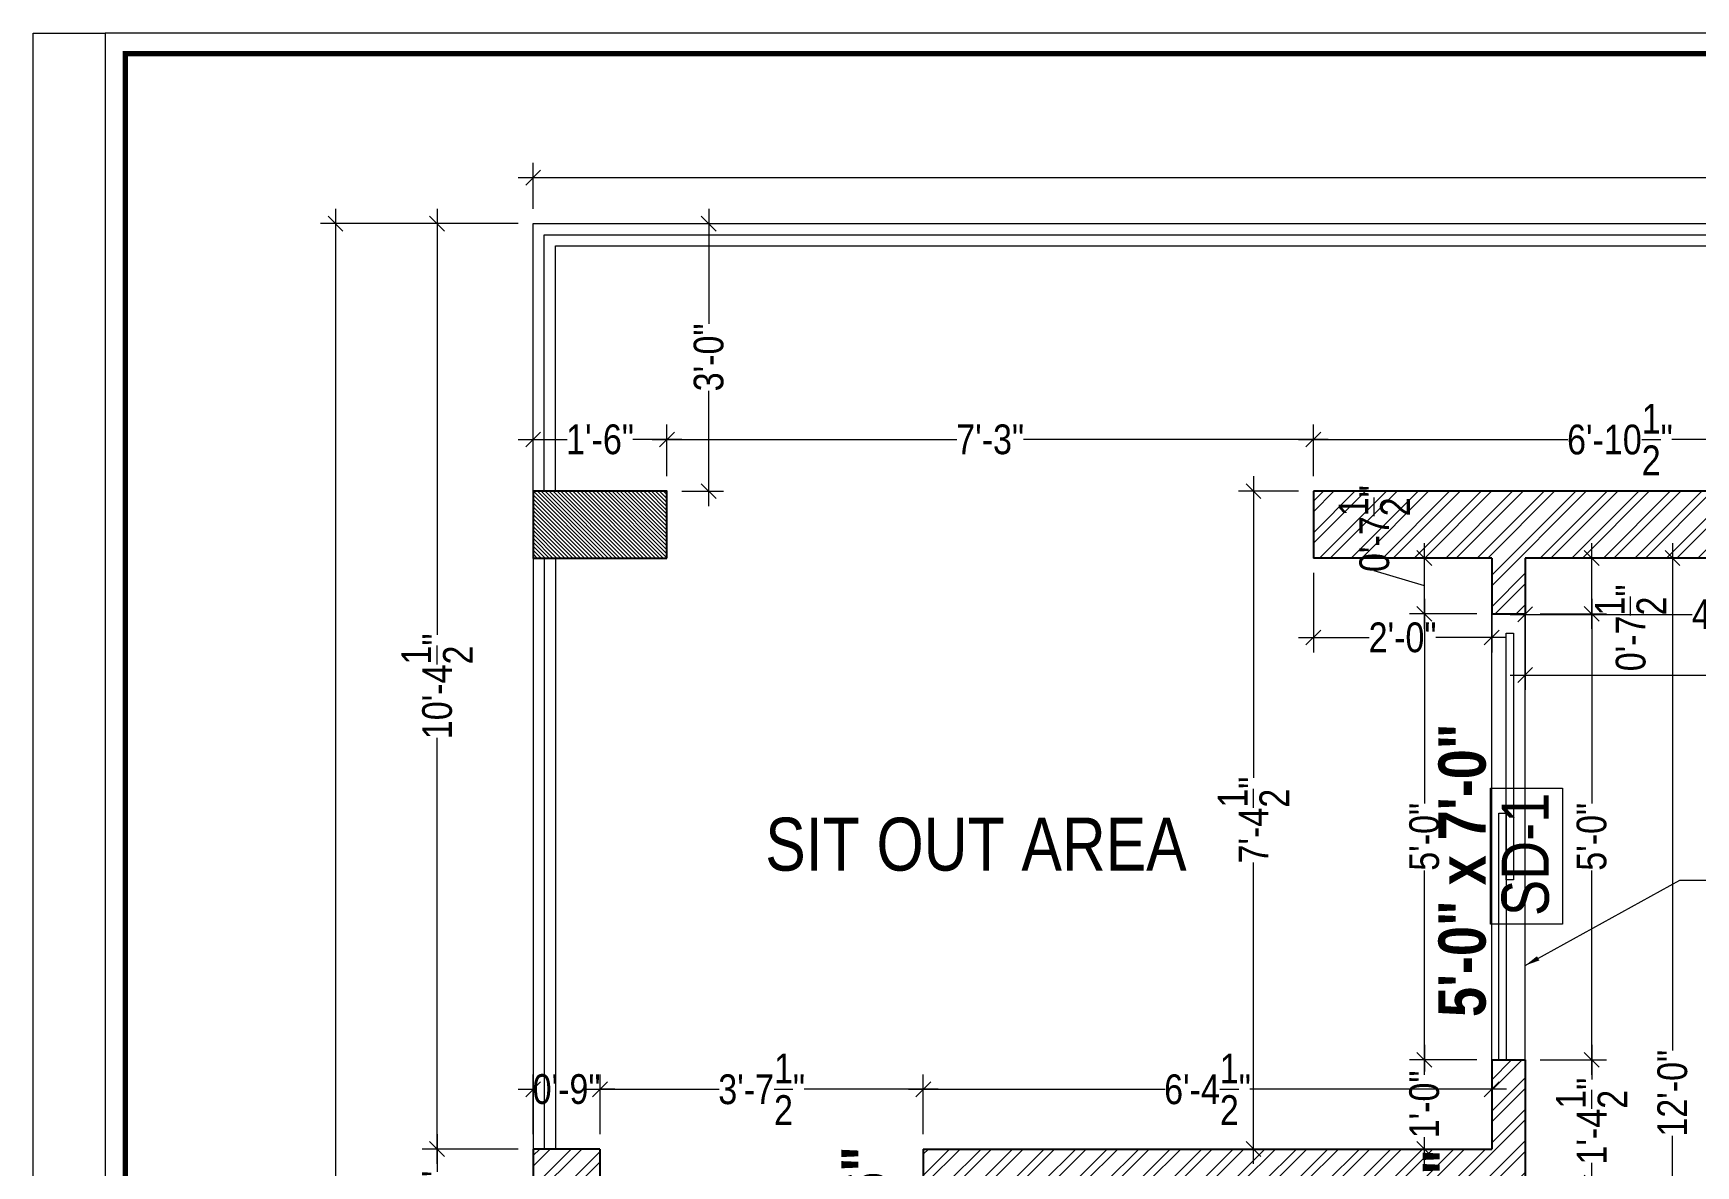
# Model space of a CAD drawing. Header units: millimetres. Extents: x 3019 to 3700, y 1451 to 1930.
# Drawn here: x 3018.6 to 3242.3, y 1777.5 to 1929.8 of the extents above; entities that cross this region are included whole.
import ezdxf

# ---------------------------------------------------------------- set-up
doc = ezdxf.new("R2010")
doc.units = ezdxf.units.MM
for name, color, linetype, lineweight in [('COLUMNS', 3, 'Continuous', 25), ('dimensions', 251, 'Continuous', 13), ('HATCH', 8, 'Continuous', 5), ('TEXT', 38, 'Continuous', 15), ('Title Sheet', 7, 'Continuous', 9), ('WALLS', 7, 'Continuous', 25), ('WIN', 124, 'Continuous', 9)]:
    doc.layers.add(name, color=color, linetype=linetype, lineweight=lineweight)
doc.styles.add('Swiss-LT', font='swissc.ttf')
doc.dimstyles.new('INNER', dxfattribs={"dimtxt": 4, "dimasz": 2, "dimexe": 2, "dimexo": 2, "dimgap": 0, "dimtad": 0, "dimzin": 1, "dimdsep": 46, "dimlunit": 4, "dimtxsty": 'Swiss-LT', "dimblk": 'OBLIQUE', "dimcen": 0.125, "dimdle": 2, "dimclrd": 256, "dimclre": 256, "dimclrt": 7, "dimadec": 0, "dimazin": 0, "dimtfac": 1, "dimtofl": 0, "dimtmove": 0, "dimatfit": 3, "dimfxl": 12, "dimfxlon": 1, "dimtolj": 1, "dimtzin": 0, "dimlwd": -1, "dimlwe": -1, "dimarcsym": 0})

# ---------------------------------------------------------------- blocks, each defined once
blk = doc.blocks.new('_Oblique')
at = {"color": 0, "linetype": 'ByBlock', "lineweight": -2}
blk.add_line((-0.5, -0.5), (0.5, 0.5), dxfattribs=at)
blk = doc.blocks.new('*D173')
at = {"layer": 'Defpoints', "color": 0, "ltscale": 20, "transparency": 16777216}
for p in [(3072.91, 1779.74), (3085.84, 1779.74), (3085.84, 1764.74)]:
    blk.add_point(p, dxfattribs=at)
at = {"layer": 'dimensions', "ltscale": 20, "transparency": 16777216}
for p, q in [((3072.91, 1781.74), (3072.91, 1776.66)), ((3083.84, 1779.74), (3070.91, 1779.74)), ((3072.91, 1762.74), (3072.91, 1767.82)), ((3083.84, 1764.74), (3070.91, 1764.74))]:
    blk.add_line(p, q, dxfattribs=at)
at = {"layer": 'dimensions', "ltscale": 20, "transparency": 16777216, "xscale": 2, "yscale": 2, "zscale": 2}
for p, rotation in [((3072.91, 1779.74), 90), ((3072.91, 1764.74), 270)]:
    blk.add_blockref('_Oblique', p, dxfattribs=dict(at, rotation=rotation))
at = {"layer": 'dimensions', "color": 7, "ltscale": 20, "transparency": 16777216, "insert": (3072.91, 1772.24), "char_height": 4, "attachment_point": 5, "rotation": 90, "style": 'Swiss-LT'}
blk.add_mtext('\\A1;1\'-3"', dxfattribs=at)
blk = doc.blocks.new('*D174')
at = {"layer": 'Defpoints', "color": 0, "ltscale": 20, "transparency": 16777216}
for p in [(3072.91, 1904.24), (3085.84, 1904.24), (3085.84, 1779.74)]:
    blk.add_point(p, dxfattribs=at)
at = {"layer": 'dimensions', "ltscale": 20, "transparency": 16777216}
for p, q in [((3072.91, 1906.24), (3072.91, 1848.92)), ((3083.84, 1904.24), (3070.91, 1904.24)), ((3072.91, 1777.74), (3072.91, 1835.06)), ((3083.84, 1779.74), (3070.91, 1779.74))]:
    blk.add_line(p, q, dxfattribs=at)
at = {"layer": 'dimensions', "ltscale": 20, "transparency": 16777216, "xscale": 2, "yscale": 2, "zscale": 2}
for p, rotation in [((3072.91, 1904.24), 90), ((3072.91, 1779.74), 270)]:
    blk.add_blockref('_Oblique', p, dxfattribs=dict(at, rotation=rotation))
at = {"layer": 'dimensions', "color": 7, "ltscale": 20, "transparency": 16777216, "insert": (3072.91, 1841.99), "char_height": 4, "attachment_point": 5, "rotation": 90, "style": 'Swiss-LT'}
blk.add_mtext('\\A1;10\'-4{\\H1x;\\S1/2;}"', dxfattribs=at)
blk = doc.blocks.new('*D175')
at = {"layer": 'Defpoints', "color": 0, "ltscale": 20, "transparency": 16777216}
for p in [(3103.84, 1875.19), (3085.84, 1868.24), (3103.84, 1868.24)]:
    blk.add_point(p, dxfattribs=at)
at = {"layer": 'dimensions', "ltscale": 20, "transparency": 16777216}
for p, q in [((3085.84, 1870.24), (3085.84, 1877.19)), ((3103.84, 1870.24), (3103.84, 1877.19)), ((3083.84, 1875.19), (3090.42, 1875.19)), ((3105.84, 1875.19), (3099.26, 1875.19))]:
    blk.add_line(p, q, dxfattribs=at)
at = {"layer": 'dimensions', "ltscale": 20, "transparency": 16777216, "xscale": 2, "yscale": 2, "zscale": 2, "rotation": 180}
blk.add_blockref('_Oblique', (3085.84, 1875.19), dxfattribs=at)
at = {"layer": 'dimensions', "ltscale": 20, "transparency": 16777216, "xscale": 2, "yscale": 2, "zscale": 2}
blk.add_blockref('_Oblique', (3103.84, 1875.19), dxfattribs=at)
at = {"layer": 'dimensions', "color": 7, "ltscale": 20, "transparency": 16777216, "insert": (3094.84, 1875.19), "char_height": 4, "attachment_point": 5, "style": 'Swiss-LT'}
blk.add_mtext('\\A1;1\'-6"', dxfattribs=at)
blk = doc.blocks.new('*D176')
at = {"layer": 'Defpoints', "color": 0, "ltscale": 20, "transparency": 16777216}
for p in [(3190.84, 1875.19), (3103.84, 1868.24), (3190.84, 1868.24)]:
    blk.add_point(p, dxfattribs=at)
at = {"layer": 'dimensions', "ltscale": 20, "transparency": 16777216}
for p, q in [((3103.84, 1870.24), (3103.84, 1877.19)), ((3190.84, 1870.24), (3190.84, 1877.19)), ((3101.84, 1875.19), (3142.84, 1875.19)), ((3192.84, 1875.19), (3151.84, 1875.19))]:
    blk.add_line(p, q, dxfattribs=at)
at = {"layer": 'dimensions', "ltscale": 20, "transparency": 16777216, "xscale": 2, "yscale": 2, "zscale": 2, "rotation": 180}
blk.add_blockref('_Oblique', (3103.84, 1875.19), dxfattribs=at)
at = {"layer": 'dimensions', "ltscale": 20, "transparency": 16777216, "xscale": 2, "yscale": 2, "zscale": 2}
blk.add_blockref('_Oblique', (3190.84, 1875.19), dxfattribs=at)
at = {"layer": 'dimensions', "color": 7, "ltscale": 20, "transparency": 16777216, "insert": (3147.34, 1875.19), "char_height": 4, "attachment_point": 5, "style": 'Swiss-LT'}
blk.add_mtext('\\A1;7\'-3"', dxfattribs=at)
blk = doc.blocks.new('*D177')
at = {"layer": 'Defpoints', "color": 0, "ltscale": 20, "transparency": 16777216}
for p in [(3273.34, 1875.19), (3190.84, 1868.24), (3273.34, 1868.24)]:
    blk.add_point(p, dxfattribs=at)
at = {"layer": 'dimensions', "ltscale": 20, "transparency": 16777216}
for p, q in [((3190.84, 1870.24), (3190.84, 1877.19)), ((3273.34, 1870.24), (3273.34, 1877.19)), ((3188.84, 1875.19), (3225.08, 1875.19)), ((3275.34, 1875.19), (3239.09, 1875.19))]:
    blk.add_line(p, q, dxfattribs=at)
at = {"layer": 'dimensions', "ltscale": 20, "transparency": 16777216, "xscale": 2, "yscale": 2, "zscale": 2, "rotation": 180}
blk.add_blockref('_Oblique', (3190.84, 1875.19), dxfattribs=at)
at = {"layer": 'dimensions', "ltscale": 20, "transparency": 16777216, "xscale": 2, "yscale": 2, "zscale": 2}
blk.add_blockref('_Oblique', (3273.34, 1875.19), dxfattribs=at)
at = {"layer": 'dimensions', "color": 7, "ltscale": 20, "transparency": 16777216, "insert": (3232.09, 1875.19), "char_height": 4, "attachment_point": 5, "style": 'Swiss-LT'}
blk.add_mtext('\\A1;6\'-10{\\H1x;\\S1/2;}"', dxfattribs=at)
blk = doc.blocks.new('*D182')
at = {"layer": 'Defpoints', "color": 0, "ltscale": 20, "transparency": 16777216}
for p in [(3214.84, 1787.78), (3138.34, 1779.74), (3214.84, 1779.74)]:
    blk.add_point(p, dxfattribs=at)
at = {"layer": 'dimensions', "ltscale": 20, "transparency": 16777216}
for p, q in [((3136.34, 1787.78), (3170.9, 1787.78)), ((3138.34, 1781.74), (3138.34, 1789.78)), ((3216.84, 1787.78), (3182.27, 1787.78)), ((3214.84, 1781.74), (3214.84, 1789.78))]:
    blk.add_line(p, q, dxfattribs=at)
at = {"layer": 'dimensions', "ltscale": 20, "transparency": 16777216, "xscale": 2, "yscale": 2, "zscale": 2, "rotation": 180}
blk.add_blockref('_Oblique', (3138.34, 1787.78), dxfattribs=at)
at = {"layer": 'dimensions', "ltscale": 20, "transparency": 16777216, "xscale": 2, "yscale": 2, "zscale": 2}
blk.add_blockref('_Oblique', (3214.84, 1787.78), dxfattribs=at)
at = {"layer": 'dimensions', "color": 7, "ltscale": 20, "transparency": 16777216, "insert": (3176.59, 1787.78), "char_height": 4, "attachment_point": 5, "style": 'Swiss-LT'}
blk.add_mtext('\\A1;6\'-4{\\H1x;\\S1/2;}"', dxfattribs=at)
blk = doc.blocks.new('*D183')
at = {"layer": 'Defpoints', "color": 0, "ltscale": 20, "transparency": 16777216}
for p in [(3094.84, 1787.78), (3094.84, 1779.74), (3138.34, 1779.74)]:
    blk.add_point(p, dxfattribs=at)
at = {"layer": 'dimensions', "ltscale": 20, "transparency": 16777216}
for p, q in [((3092.84, 1787.78), (3110.88, 1787.78)), ((3094.84, 1781.74), (3094.84, 1789.78)), ((3140.34, 1787.78), (3122.29, 1787.78)), ((3138.34, 1781.74), (3138.34, 1789.78))]:
    blk.add_line(p, q, dxfattribs=at)
at = {"layer": 'dimensions', "ltscale": 20, "transparency": 16777216, "xscale": 2, "yscale": 2, "zscale": 2, "rotation": 180}
blk.add_blockref('_Oblique', (3094.84, 1787.78), dxfattribs=at)
at = {"layer": 'dimensions', "ltscale": 20, "transparency": 16777216, "xscale": 2, "yscale": 2, "zscale": 2}
blk.add_blockref('_Oblique', (3138.34, 1787.78), dxfattribs=at)
at = {"layer": 'dimensions', "color": 7, "ltscale": 20, "transparency": 16777216, "insert": (3116.59, 1787.78), "char_height": 4, "attachment_point": 5, "style": 'Swiss-LT'}
blk.add_mtext('\\A1;3\'-7{\\H1x;\\S1/2;}"', dxfattribs=at)
blk = doc.blocks.new('*D184')
at = {"layer": 'Defpoints', "color": 0, "ltscale": 20, "transparency": 16777216}
for p in [(3085.84, 1787.78), (3085.84, 1779.74), (3094.84, 1779.74)]:
    blk.add_point(p, dxfattribs=at)
at = {"layer": 'dimensions', "ltscale": 20, "transparency": 16777216}
for p, q in [((3083.84, 1787.78), (3085.84, 1787.78)), ((3085.84, 1781.74), (3085.84, 1789.78)), ((3096.84, 1787.78), (3094.83, 1787.78)), ((3094.84, 1781.74), (3094.84, 1789.78))]:
    blk.add_line(p, q, dxfattribs=at)
at = {"layer": 'dimensions', "ltscale": 20, "transparency": 16777216, "xscale": 2, "yscale": 2, "zscale": 2, "rotation": 180}
blk.add_blockref('_Oblique', (3085.84, 1787.78), dxfattribs=at)
at = {"layer": 'dimensions', "ltscale": 20, "transparency": 16777216, "xscale": 2, "yscale": 2, "zscale": 2}
blk.add_blockref('_Oblique', (3094.84, 1787.78), dxfattribs=at)
at = {"layer": 'dimensions', "color": 7, "ltscale": 20, "transparency": 16777216, "insert": (3090.34, 1787.78), "char_height": 4, "attachment_point": 5, "style": 'Swiss-LT'}
blk.add_mtext('\\A1;0\'-9"', dxfattribs=at)
blk = doc.blocks.new('*D189')
at = {"layer": 'Defpoints', "color": 0, "ltscale": 20, "transparency": 16777216}
for p in [(3219.34, 1791.74), (3228.29, 1791.74), (3219.34, 1775.24)]:
    blk.add_point(p, dxfattribs=at)
at = {"layer": 'dimensions', "ltscale": 20, "transparency": 16777216}
for p, q in [((3228.29, 1793.74), (3228.29, 1789.1)), ((3221.34, 1791.74), (3230.29, 1791.74)), ((3228.29, 1773.24), (3228.29, 1777.88)), ((3221.34, 1775.24), (3230.29, 1775.24))]:
    blk.add_line(p, q, dxfattribs=at)
at = {"layer": 'dimensions', "ltscale": 20, "transparency": 16777216, "xscale": 2, "yscale": 2, "zscale": 2}
for p, rotation in [((3228.29, 1791.74), 90), ((3228.29, 1775.24), 270)]:
    blk.add_blockref('_Oblique', p, dxfattribs=dict(at, rotation=rotation))
at = {"layer": 'dimensions', "color": 7, "ltscale": 20, "transparency": 16777216, "insert": (3228.29, 1783.49), "char_height": 4, "attachment_point": 5, "rotation": 90, "style": 'Swiss-LT'}
blk.add_mtext('\\A1;1\'-4{\\H1x;\\S1/2;}"', dxfattribs=at)
blk = doc.blocks.new('*D190')
at = {"layer": 'Defpoints', "color": 0, "ltscale": 20, "transparency": 16777216}
for p in [(3219.34, 1851.74), (3228.29, 1851.74), (3219.34, 1791.74)]:
    blk.add_point(p, dxfattribs=at)
at = {"layer": 'dimensions', "ltscale": 20, "transparency": 16777216}
for p, q in [((3228.29, 1853.74), (3228.29, 1826.24)), ((3221.34, 1851.74), (3230.29, 1851.74)), ((3228.29, 1789.74), (3228.29, 1817.23)), ((3221.34, 1791.74), (3230.29, 1791.74))]:
    blk.add_line(p, q, dxfattribs=at)
at = {"layer": 'dimensions', "ltscale": 20, "transparency": 16777216, "xscale": 2, "yscale": 2, "zscale": 2}
for p, rotation in [((3228.29, 1851.74), 90), ((3228.29, 1791.74), 270)]:
    blk.add_blockref('_Oblique', p, dxfattribs=dict(at, rotation=rotation))
at = {"layer": 'dimensions', "color": 7, "ltscale": 20, "transparency": 16777216, "insert": (3228.29, 1821.74), "char_height": 4, "attachment_point": 5, "rotation": 90, "style": 'Swiss-LT'}
blk.add_mtext('\\A1;5\'-0"', dxfattribs=at)
blk = doc.blocks.new('*D191')
at = {"layer": 'Defpoints', "color": 0, "ltscale": 20, "transparency": 16777216}
for p in [(3219.34, 1859.24), (3228.29, 1859.24), (3219.34, 1851.74)]:
    blk.add_point(p, dxfattribs=at)
at = {"layer": 'dimensions', "ltscale": 20, "transparency": 16777216}
for p, q in [((3221.34, 1859.24), (3230.29, 1859.24)), ((3228.29, 1849.74), (3228.29, 1861.24)), ((3221.34, 1851.74), (3230.29, 1851.74))]:
    blk.add_line(p, q, dxfattribs=at)
at = {"layer": 'dimensions', "ltscale": 20, "transparency": 16777216, "xscale": 2, "yscale": 2, "zscale": 2}
for p, rotation in [((3228.29, 1859.24), 90), ((3228.29, 1851.74), 270)]:
    blk.add_blockref('_Oblique', p, dxfattribs=dict(at, rotation=rotation))
at = {"layer": 'dimensions', "color": 7, "ltscale": 20, "transparency": 16777216, "insert": (3233.53, 1849.85), "char_height": 4, "attachment_point": 5, "rotation": 90, "style": 'Swiss-LT'}
blk.add_mtext('\\A1;0\'-7{\\H1x;\\S1/2;}"', dxfattribs=at)
blk = doc.blocks.new('*D192')
at = {"layer": 'Defpoints', "color": 0, "ltscale": 20, "transparency": 16777216}
for p in [(3233.53, 1859.24), (3239.16, 1859.24), (3233.53, 1715.24)]:
    blk.add_point(p, dxfattribs=at)
at = {"layer": 'dimensions', "ltscale": 20, "transparency": 16777216}
for p, q in [((3235.53, 1859.24), (3241.16, 1859.24)), ((3239.16, 1861.24), (3239.16, 1792.98)), ((3239.16, 1713.24), (3239.16, 1781.5)), ((3235.53, 1715.24), (3241.16, 1715.24))]:
    blk.add_line(p, q, dxfattribs=at)
at = {"layer": 'dimensions', "ltscale": 20, "transparency": 16777216, "xscale": 2, "yscale": 2, "zscale": 2}
for p, rotation in [((3239.16, 1859.24), 90), ((3239.16, 1715.24), 270)]:
    blk.add_blockref('_Oblique', p, dxfattribs=dict(at, rotation=rotation))
at = {"layer": 'dimensions', "color": 7, "ltscale": 20, "transparency": 16777216, "insert": (3239.16, 1787.24), "char_height": 4, "attachment_point": 5, "rotation": 90, "style": 'Swiss-LT'}
blk.add_mtext('\\A1;12\'-0"', dxfattribs=at)
blk = doc.blocks.new('*D199')
at = {"layer": 'Defpoints', "color": 0, "ltscale": 20, "transparency": 16777216}
for p in [(3219.34, 1859.24), (3273.34, 1859.24), (3219.34, 1851.67)]:
    blk.add_point(p, dxfattribs=at)
at = {"layer": 'dimensions', "ltscale": 20, "transparency": 16777216}
for p, q in [((3219.34, 1857.24), (3219.34, 1849.67)), ((3273.34, 1857.24), (3273.34, 1849.67)), ((3217.34, 1851.67), (3241.8, 1851.67)), ((3275.34, 1851.67), (3250.87, 1851.67))]:
    blk.add_line(p, q, dxfattribs=at)
at = {"layer": 'dimensions', "ltscale": 20, "transparency": 16777216, "xscale": 2, "yscale": 2, "zscale": 2, "rotation": 180}
blk.add_blockref('_Oblique', (3219.34, 1851.67), dxfattribs=at)
at = {"layer": 'dimensions', "ltscale": 20, "transparency": 16777216, "xscale": 2, "yscale": 2, "zscale": 2}
blk.add_blockref('_Oblique', (3273.34, 1851.67), dxfattribs=at)
at = {"layer": 'dimensions', "color": 7, "ltscale": 20, "transparency": 16777216, "insert": (3246.34, 1851.67), "char_height": 4, "attachment_point": 5, "style": 'Swiss-LT'}
blk.add_mtext('\\A1;4\'-6"', dxfattribs=at)
blk = doc.blocks.new('*D200')
at = {"layer": 'Defpoints', "color": 0, "ltscale": 20, "transparency": 16777216}
for p in [(3219.34, 1859.24), (3351.34, 1859.24), (3219.34, 1843.51)]:
    blk.add_point(p, dxfattribs=at)
at = {"layer": 'dimensions', "ltscale": 20, "transparency": 16777216}
for p, q in [((3219.34, 1855.51), (3219.34, 1841.51)), ((3351.34, 1855.51), (3351.34, 1841.51)), ((3217.34, 1843.51), (3279.59, 1843.51)), ((3353.34, 1843.51), (3291.08, 1843.51))]:
    blk.add_line(p, q, dxfattribs=at)
at = {"layer": 'dimensions', "ltscale": 20, "transparency": 16777216, "xscale": 2, "yscale": 2, "zscale": 2, "rotation": 180}
blk.add_blockref('_Oblique', (3219.34, 1843.51), dxfattribs=at)
at = {"layer": 'dimensions', "ltscale": 20, "transparency": 16777216, "xscale": 2, "yscale": 2, "zscale": 2}
blk.add_blockref('_Oblique', (3351.34, 1843.51), dxfattribs=at)
at = {"layer": 'dimensions', "color": 7, "ltscale": 20, "transparency": 16777216, "insert": (3285.34, 1843.51), "char_height": 4, "attachment_point": 5, "style": 'Swiss-LT'}
blk.add_mtext('\\A1;11\'-0"', dxfattribs=at)
blk = doc.blocks.new('*D139')
at = {"layer": 'Defpoints', "color": 0, "ltscale": 20, "transparency": 16777216}
for p in [(3214.84, 1791.74), (3205.77, 1779.74), (3214.84, 1779.74)]:
    blk.add_point(p, dxfattribs=at)
at = {"layer": 'dimensions', "ltscale": 20, "transparency": 16777216}
for p, q in [((3205.77, 1793.74), (3205.77, 1790.16)), ((3212.84, 1791.74), (3203.77, 1791.74)), ((3205.77, 1777.74), (3205.77, 1781.32)), ((3212.84, 1779.74), (3203.77, 1779.74))]:
    blk.add_line(p, q, dxfattribs=at)
at = {"layer": 'dimensions', "ltscale": 20, "transparency": 16777216, "xscale": 2, "yscale": 2, "zscale": 2}
for p, rotation in [((3205.77, 1791.74), 90), ((3205.77, 1779.74), 270)]:
    blk.add_blockref('_Oblique', p, dxfattribs=dict(at, rotation=rotation))
at = {"layer": 'dimensions', "color": 7, "ltscale": 20, "transparency": 16777216, "insert": (3205.77, 1785.74), "char_height": 4, "attachment_point": 5, "rotation": 90, "style": 'Swiss-LT'}
blk.add_mtext('\\A1;1\'-0"', dxfattribs=at)
blk = doc.blocks.new('*D140')
at = {"layer": 'Defpoints', "color": 0, "ltscale": 20, "transparency": 16777216}
for p in [(3205.77, 1851.74), (3214.84, 1851.74), (3214.84, 1791.74)]:
    blk.add_point(p, dxfattribs=at)
at = {"layer": 'dimensions', "ltscale": 20, "transparency": 16777216}
for p, q in [((3205.77, 1853.74), (3205.77, 1826.24)), ((3212.84, 1851.74), (3203.77, 1851.74)), ((3205.77, 1789.74), (3205.77, 1817.23)), ((3212.84, 1791.74), (3203.77, 1791.74))]:
    blk.add_line(p, q, dxfattribs=at)
at = {"layer": 'dimensions', "ltscale": 20, "transparency": 16777216, "xscale": 2, "yscale": 2, "zscale": 2}
for p, rotation in [((3205.77, 1851.74), 90), ((3205.77, 1791.74), 270)]:
    blk.add_blockref('_Oblique', p, dxfattribs=dict(at, rotation=rotation))
at = {"layer": 'dimensions', "color": 7, "ltscale": 20, "transparency": 16777216, "insert": (3205.77, 1821.74), "char_height": 4, "attachment_point": 5, "rotation": 90, "style": 'Swiss-LT'}
blk.add_mtext('\\A1;5\'-0"', dxfattribs=at)
blk = doc.blocks.new('*D141')
at = {"layer": 'Defpoints', "color": 0, "ltscale": 20, "transparency": 16777216}
for p in [(3205.77, 1859.24), (3214.84, 1859.24), (3214.84, 1851.74)]:
    blk.add_point(p, dxfattribs=at)
at = {"layer": 'dimensions', "ltscale": 20, "transparency": 16777216}
for p, q in [((3212.84, 1859.24), (3203.77, 1859.24)), ((3205.77, 1849.74), (3205.77, 1861.24)), ((3205.77, 1855.49), (3199.03, 1857.51)), ((3212.84, 1851.74), (3203.77, 1851.74))]:
    blk.add_line(p, q, dxfattribs=at)
at = {"layer": 'dimensions', "ltscale": 20, "transparency": 16777216, "xscale": 2, "yscale": 2, "zscale": 2}
for p, rotation in [((3205.77, 1859.24), 90), ((3205.77, 1851.74), 270)]:
    blk.add_blockref('_Oblique', p, dxfattribs=dict(at, rotation=rotation))
at = {"layer": 'dimensions', "color": 7, "ltscale": 20, "transparency": 16777216, "insert": (3199.03, 1863.2), "char_height": 4, "attachment_point": 5, "rotation": 90, "style": 'Swiss-LT'}
blk.add_mtext('\\A1;0\'-7{\\H1x;\\S1/2;}"', dxfattribs=at)
blk = doc.blocks.new('*D142')
at = {"layer": 'Defpoints', "color": 0, "ltscale": 20, "transparency": 16777216}
for p in [(3190.84, 1859.24), (3214.84, 1859.24), (3214.84, 1848.55)]:
    blk.add_point(p, dxfattribs=at)
at = {"layer": 'dimensions', "ltscale": 20, "transparency": 16777216}
for p, q in [((3190.84, 1857.24), (3190.84, 1846.55)), ((3214.84, 1857.24), (3214.84, 1846.55)), ((3188.84, 1848.55), (3198.34, 1848.55)), ((3216.84, 1848.55), (3207.33, 1848.55))]:
    blk.add_line(p, q, dxfattribs=at)
at = {"layer": 'dimensions', "ltscale": 20, "transparency": 16777216, "xscale": 2, "yscale": 2, "zscale": 2, "rotation": 180}
blk.add_blockref('_Oblique', (3190.84, 1848.55), dxfattribs=at)
at = {"layer": 'dimensions', "ltscale": 20, "transparency": 16777216, "xscale": 2, "yscale": 2, "zscale": 2}
blk.add_blockref('_Oblique', (3214.84, 1848.55), dxfattribs=at)
at = {"layer": 'dimensions', "color": 7, "ltscale": 20, "transparency": 16777216, "insert": (3202.84, 1848.55), "char_height": 4, "attachment_point": 5, "style": 'Swiss-LT'}
blk.add_mtext('\\A1;2\'-0"', dxfattribs=at)
blk = doc.blocks.new('*D150')
at = {"layer": 'Defpoints', "color": 0, "ltscale": 20, "transparency": 16777216}
for p in [(3085.84, 1910.42), (3085.84, 1904.24), (3660.59, 1904.24)]:
    blk.add_point(p, dxfattribs=at)
at = {"layer": 'dimensions', "ltscale": 20, "transparency": 16777216}
for p, q in [((3085.84, 1906.24), (3085.84, 1912.42)), ((3660.59, 1906.24), (3660.59, 1912.42)), ((3083.84, 1910.42), (3364.78, 1910.42)), ((3662.59, 1910.42), (3381.64, 1910.42))]:
    blk.add_line(p, q, dxfattribs=at)
at = {"layer": 'dimensions', "ltscale": 20, "transparency": 16777216, "xscale": 2, "yscale": 2, "zscale": 2, "rotation": 180}
blk.add_blockref('_Oblique', (3085.84, 1910.42), dxfattribs=at)
at = {"layer": 'dimensions', "ltscale": 20, "transparency": 16777216, "xscale": 2, "yscale": 2, "zscale": 2}
blk.add_blockref('_Oblique', (3660.59, 1910.42), dxfattribs=at)
at = {"layer": 'dimensions', "color": 7, "ltscale": 20, "transparency": 16777216, "insert": (3373.21, 1910.42), "char_height": 4, "attachment_point": 5, "style": 'Swiss-LT'}
blk.add_mtext('\\A1;47\'-10{\\H1x;\\S3/4;}"', dxfattribs=at)
blk = doc.blocks.new('*D151')
at = {"layer": 'Defpoints', "color": 0, "ltscale": 20, "transparency": 16777216}
for p in [(3103.84, 1904.24), (3109.47, 1904.24), (3103.84, 1868.24)]:
    blk.add_point(p, dxfattribs=at)
at = {"layer": 'dimensions', "ltscale": 20, "transparency": 16777216}
for p, q in [((3109.47, 1906.24), (3109.47, 1890.75)), ((3105.84, 1904.24), (3111.47, 1904.24)), ((3109.47, 1866.24), (3109.47, 1881.73)), ((3105.84, 1868.24), (3111.47, 1868.24))]:
    blk.add_line(p, q, dxfattribs=at)
at = {"layer": 'dimensions', "ltscale": 20, "transparency": 16777216, "xscale": 2, "yscale": 2, "zscale": 2}
for p, rotation in [((3109.47, 1904.24), 90), ((3109.47, 1868.24), 270)]:
    blk.add_blockref('_Oblique', p, dxfattribs=dict(at, rotation=rotation))
at = {"layer": 'dimensions', "color": 7, "ltscale": 20, "transparency": 16777216, "insert": (3109.47, 1886.24), "char_height": 4, "attachment_point": 5, "rotation": 90, "style": 'Swiss-LT'}
blk.add_mtext('\\A1;3\'-0"', dxfattribs=at)
blk = doc.blocks.new('*D152')
at = {"layer": 'Defpoints', "color": 0, "ltscale": 20, "transparency": 16777216}
for p in [(3190.84, 1868.24), (3182.78, 1779.74), (3190.84, 1779.74)]:
    blk.add_point(p, dxfattribs=at)
at = {"layer": 'dimensions', "ltscale": 20, "transparency": 16777216}
for p, q in [((3188.84, 1868.24), (3180.78, 1868.24)), ((3182.78, 1870.24), (3182.78, 1829.68)), ((3182.78, 1777.74), (3182.78, 1818.3)), ((3188.84, 1779.74), (3180.78, 1779.74))]:
    blk.add_line(p, q, dxfattribs=at)
at = {"layer": 'dimensions', "ltscale": 20, "transparency": 16777216, "xscale": 2, "yscale": 2, "zscale": 2}
for p, rotation in [((3182.78, 1868.24), 90), ((3182.78, 1779.74), 270)]:
    blk.add_blockref('_Oblique', p, dxfattribs=dict(at, rotation=rotation))
at = {"layer": 'dimensions', "color": 7, "ltscale": 20, "transparency": 16777216, "insert": (3182.78, 1823.99), "char_height": 4, "attachment_point": 5, "rotation": 90, "style": 'Swiss-LT'}
blk.add_mtext('\\A1;7\'-4{\\H1x;\\S1/2;}"', dxfattribs=at)
blk = doc.blocks.new('*D159')
at = {"layer": 'Defpoints', "color": 0, "ltscale": 20, "transparency": 16777216}
for p in [(3059.24, 1904.24), (3085.84, 1904.24), (3085.84, 1550.24)]:
    blk.add_point(p, dxfattribs=at)
at = {"layer": 'dimensions', "ltscale": 20, "transparency": 16777216}
for p, q in [((3059.24, 1906.24), (3059.24, 1733.06)), ((3071.24, 1904.24), (3057.24, 1904.24)), ((3059.24, 1548.24), (3059.24, 1721.42)), ((3071.24, 1550.24), (3057.24, 1550.24))]:
    blk.add_line(p, q, dxfattribs=at)
at = {"layer": 'dimensions', "ltscale": 20, "transparency": 16777216, "xscale": 2, "yscale": 2, "zscale": 2}
for p, rotation in [((3059.24, 1904.24), 90), ((3059.24, 1550.24), 270)]:
    blk.add_blockref('_Oblique', p, dxfattribs=dict(at, rotation=rotation))
at = {"layer": 'dimensions', "color": 7, "ltscale": 20, "transparency": 16777216, "insert": (3059.24, 1727.24), "char_height": 4, "attachment_point": 5, "rotation": 90, "style": 'Swiss-LT'}
blk.add_mtext('\\A1;29\'-6"', dxfattribs=at)
blk = doc.blocks.new('A$C38E01DC9')
at = {"layer": 'COLUMNS', "lineweight": 13, "ltscale": 20}
h = blk.add_hatch(dxfattribs=at)
h.set_pattern_fill('ANSI31', color=251, scale=3, style=0)
h.set_pattern_definition([(45, (-325034.08293, 115213.30426), (-0.26516504294, 0.26516504294), [])])
h.paths.add_polyline_path([(0, -18), (9, -18), (9, 0), (0, 0)])
at = {"layer": 'COLUMNS', "ltscale": 20}
blk.add_lwpolyline([(0, -18), (9, -18), (9, 0), (0, 0)], close=True, dxfattribs=at)

msp = doc.modelspace()

# ---------------------------------------------------------------- hatches: boundary and pattern name
at = {"layer": 'HATCH', "ltscale": 20}
h = msp.add_hatch(dxfattribs=at)
h.set_pattern_fill('ANSI32', color=256, scale=8, style=0)
h.set_pattern_definition([(45, (3443.149, 1546.4382), (-2.12132, 2.12132), []), (45, (3444.5632, 1546.4382), (-2.12132, 2.12132), [])])
h.paths.add_polyline_path([(3444.336, 1550.24), (3441.836, 1550.24), (3441.836, 1559.24), (3439.836, 1559.24), (3439.836, 1538.24), (3444.336, 1538.24)])
h.paths.add_polyline_path([(3355.836, 1550.24), (3351.336, 1550.24), (3351.336, 1538.24), (3355.836, 1538.24)])
h.paths.add_polyline_path([(3098.336, 1715.24), (3094.836, 1715.24), (3094.836, 1710.74), (3098.336, 1710.74)])
h.paths.add_polyline_path([(3586.836, 1655.24), (3577.836, 1655.24), (3577.836, 1550.24), (3586.836, 1550.24)])
h.paths.add_polyline_path([(3586.836, 1674.74), (3577.836, 1674.74), (3577.836, 1667.24), (3586.836, 1667.24)])
h.paths.add_polyline_path([(3529.836, 1707.74), (3520.836, 1707.74), (3520.836, 1667.24), (3529.836, 1667.24)])
h.paths.add_polyline_path([(3577.836, 1719.74), (3529.836, 1719.74), (3529.836, 1713.74), (3577.836, 1713.74)])
h.paths.add_polyline_path([(3577.836, 1661.24), (3529.836, 1661.24), (3529.836, 1655.24), (3577.836, 1655.24)])
h.paths.add_polyline_path([(3219.336, 1791.74), (3214.836, 1791.74), (3214.836, 1779.74), (3138.336, 1779.74), (3138.336, 1775.24), (3219.336, 1775.24)])
h.paths.add_polyline_path([(3297.336, 1715.24), (3219.336, 1715.24), (3219.336, 1745.24), (3214.836, 1745.24), (3214.836, 1715.24), (3142.836, 1715.24), (3142.836, 1745.24), (3138.336, 1745.24), (3138.336, 1710.74), (3297.336, 1710.74)])
h.paths.add_polyline_path([(3337.836, 1715.24), (3333.436, 1715.24), (3333.436, 1710.74), (3337.836, 1710.74)])
h.paths.add_polyline_path([(3094.836, 1779.74), (3085.836, 1779.74), (3085.836, 1764.74), (3094.836, 1764.74)])
h.paths.add_polyline_path([(3273.336, 1868.24), (3190.836, 1868.24), (3190.836, 1859.24), (3214.836, 1859.24), (3214.836, 1851.74), (3219.336, 1851.74), (3219.336, 1859.24), (3273.336, 1859.24)])
h.paths.add_polyline_path([(3337.836, 1868.24), (3333.336, 1868.24), (3333.336, 1859.24), (3337.836, 1859.24)])
h.paths.add_polyline_path([(3474.836, 1868.24), (3355.836, 1868.24), (3355.836, 1859.24), (3465.836, 1859.24), (3465.836, 1710.74), (3474.836, 1710.74)])
h.paths.add_polyline_path([(3474.836, 1638.74), (3465.836, 1638.74), (3465.836, 1559.24), (3441.836, 1559.24), (3441.836, 1550.24), (3474.836, 1550.24)])
h.paths.add_polyline_path([(3337.836, 1559.24), (3307.836, 1559.24), (3307.836, 1550.24), (3337.836, 1550.24)])
h.paths.add_polyline_path([(3277.836, 1559.24), (3273.336, 1559.24), (3273.336, 1617.74), (3291.336, 1617.74), (3291.336, 1622.24), (3268.836, 1622.24), (3268.836, 1550.24), (3277.836, 1550.24)])
h.paths.add_polyline_path([(3208.836, 1559.24), (3103.836, 1559.24), (3103.836, 1550.24), (3208.836, 1550.24)])
h.paths.add_polyline_path([(3094.836, 1668.74), (3085.836, 1668.74), (3085.836, 1559.24), (3094.836, 1559.24)])
h.paths.add_polyline_path([(3094.836, 1710.74), (3085.836, 1710.74), (3085.836, 1704.74), (3094.836, 1704.74)])
h.paths.add_polyline_path([(3355.836, 1859.24), (3351.336, 1859.24), (3351.336, 1719.74), (3355.836, 1719.74)])
h.paths.add_polyline_path([(3522.648, 1638.147), (3536.695, 1638.147), (3536.695, 1653.074), (3522.648, 1653.074)])
h.paths.add_polyline_path([(3542.893, 1678.242), (3563.645, 1678.242), (3563.645, 1694.662), (3542.893, 1694.662)])
h.paths.add_polyline_path([(3599.191, 1656.153), (3613.771, 1656.153), (3613.771, 1671.08), (3599.191, 1671.08)])
h.paths.add_polyline_path([(3351.336, 1670.24), (3351.336, 1559.24), (3355.836, 1559.24), (3355.836, 1674.74), (3268.836, 1674.74), (3268.836, 1652.24), (3273.336, 1652.24), (3273.336, 1670.24)])

# ---------------------------------------------------------------- linework, layer by layer
at = {"layer": 'TEXT', "color": 1}
msp.add_lwpolyline([(3214.69, 1809.97), (3214.69, 1828.282), (3224.382, 1828.282), (3224.382, 1809.97)], close=True, dxfattribs=at)
at = {"layer": 'Title Sheet', "color": 250}
msp.add_lwpolyline([(3028.234, 1451.173), (3018.567, 1451.173), (3018.567, 1929.845), (3028.234, 1929.845)], dxfattribs=at)
msp.add_lwpolyline([(3028.234, 1451.173), (3699.704, 1451.173), (3699.704, 1929.845), (3028.234, 1929.845)], close=True, dxfattribs=at)
at = {"layer": 'Title Sheet', "color": 7, "const_width": 0.706}
msp.add_lwpolyline([(3030.975, 1453.915), (3696.962, 1453.915), (3696.962, 1927.104), (3030.975, 1927.104)], close=True, dxfattribs=at)
at = {"layer": 'WALLS', "color": 251, "lineweight": 18, "ltscale": 5}
for p, q in [((3085.836, 1904.24), (3660.586, 1904.24)), ((3085.836, 1868.24), (3085.836, 1904.24)), ((3085.836, 1859.24), (3085.836, 1779.74))]:
    msp.add_line(p, q, dxfattribs=at)
at = {"layer": 'WALLS', "color": 124, "lineweight": 18}
for p, q in [((3087.336, 1902.74), (3659.086, 1902.74)), ((3087.336, 1868.24), (3087.336, 1902.74)), ((3088.836, 1901.24), (3657.586, 1901.24)), ((3088.836, 1868.24), (3088.836, 1901.24)), ((3087.336, 1859.24), (3087.336, 1779.74)), ((3088.836, 1859.24), (3088.836, 1779.74))]:
    msp.add_line(p, q, dxfattribs=at)
at = {"layer": 'WALLS', "ltscale": 20}
for p, q in [((3273.336, 1868.24), (3190.836, 1868.24)), ((3190.836, 1868.24), (3190.836, 1859.24)), ((3214.836, 1859.24), (3190.836, 1859.24)), ((3214.836, 1859.24), (3214.836, 1851.74)), ((3273.336, 1859.24), (3219.336, 1859.24)), ((3219.336, 1859.24), (3219.336, 1851.74)), ((3214.836, 1851.74), (3219.336, 1851.74)), ((3214.836, 1791.74), (3214.836, 1779.74)), ((3214.836, 1791.74), (3219.336, 1791.74)), ((3219.336, 1791.74), (3219.336, 1775.24)), ((3085.836, 1779.74), (3085.836, 1764.74)), ((3094.836, 1779.74), (3085.836, 1779.74)), ((3094.836, 1779.74), (3094.836, 1764.74)), ((3138.336, 1779.74), (3138.336, 1775.24)), ((3138.336, 1779.74), (3214.836, 1779.74))]:
    msp.add_line(p, q, dxfattribs=at)
at = {"layer": 'WIN'}
for p, q in [((3214.836, 1791.74), (3214.836, 1851.74)), ((3219.336, 1791.74), (3219.336, 1851.74))]:
    msp.add_line(p, q, dxfattribs=at)
for points in [[(3217.775, 1849.133), (3217.775, 1815.953), (3216.775, 1815.953), (3216.775, 1849.133), (3217.775, 1849.133)], [(3216.775, 1824.919), (3216.775, 1791.74), (3215.775, 1791.74), (3215.775, 1824.919), (3216.775, 1824.919)]]:
    msp.add_lwpolyline(points, dxfattribs=at)

# ---------------------------------------------------------------- block references
at = {"layer": 'COLUMNS', "ltscale": 20, "rotation": 90}
msp.add_blockref('A$C38E01DC9', (3085.836, 1859.24), dxfattribs=at)

# ---------------------------------------------------------------- texts
at = {"layer": 'TEXT', "color": 1, "attachment_point": 5, "rotation": 90, "style": 'Swiss-LT'}
for s, insert, char_height in [('\\A1;{\\fSwis721 Cn BT|b1|i0|c0|p34;5\'-0" x 7\'-0"}', (3210.894, 1817.239), 6.35105), ('\\A1;SD-1', (3219.392, 1819.375), 6.351), ('\\A1;{\\fSwis721 Cn BT|b1|i0|c0|p34;2\'-6" x 1\'-6"}', (3130.531, 1760.377), 6.35105), ('\\A1;{\\fSwis721 Cn BT|b1|i0|c0|p34;2\'-6" x 7\'-0"}', (3208.768, 1759.986), 6.35105)]:
    msp.add_mtext(s, dxfattribs=dict(at, insert=insert, char_height=char_height))
at = {"layer": 'TEXT', "color": 7, "insert": (3145.428, 1820.704), "char_height": 7.128, "attachment_point": 5, "style": 'Swiss-LT'}
msp.add_mtext('\\A1;{\\C256;SIT OUT AREA}', dxfattribs=at)

# ---------------------------------------------------------------- dimensions: what is measured, and where the dimension line sits
at = {"layer": 'dimensions', "ltscale": 20}
for base, p1, p2, override, picture, middle in [((3085.836, 1910.424), (3660.586, 1904.24), (3085.836, 1904.24), {"dimpost": '\\X', "dimarcsym": 2}, '*D150', (3373.211, 1910.424)), ((3273.336, 1875.188), (3190.836, 1868.24), (3273.336, 1868.24), {"dimpost": '\\X', "dimtmove": 1, "dimarcsym": 2}, '*D177', (3232.086, 1875.188)), ((3103.836, 1875.188), (3085.836, 1868.24), (3103.836, 1868.24), {"dimpost": '\\X', "dimarcsym": 2}, '*D175', (3094.836, 1875.188)), ((3190.836, 1875.188), (3103.836, 1868.24), (3190.836, 1868.24), {"dimpost": '\\X', "dimtmove": 1, "dimarcsym": 2}, '*D176', (3147.336, 1875.188)), ((3214.836, 1848.548), (3190.836, 1859.24), (3214.836, 1859.24), {"dimpost": '\\X', "dimarcsym": 2}, '*D142', (3202.836, 1848.548)), ((3219.336, 1851.665), (3273.336, 1859.24), (3219.336, 1859.24), {"dimpost": '\\X', "dimtmove": 1, "dimarcsym": 2}, '*D199', (3246.336, 1851.665)), ((3219.336, 1843.511), (3351.336, 1859.24), (3219.336, 1859.24), {"dimpost": '\\X', "dimarcsym": 2}, '*D200', (3285.336, 1843.511)), ((3094.836, 1787.776), (3138.336, 1779.74), (3094.836, 1779.74), {"dimpost": '\\X', "dimtmove": 1, "dimarcsym": 2}, '*D183', (3116.586, 1787.776)), ((3214.836, 1787.776), (3138.336, 1779.74), (3214.836, 1779.74), {"dimpost": '\\X', "dimarcsym": 2}, '*D182', (3176.586, 1787.776)), ((3085.836, 1787.776), (3094.836, 1779.74), (3085.836, 1779.74), {"dimpost": '\\X', "dimtmove": 1, "dimarcsym": 2}, '*D184', (3090.336, 1787.776))]:
    dim = msp.add_linear_dim(base=base, p1=p1, p2=p2, dimstyle='INNER', override=override, dxfattribs=at)
    dim.commit()
    dim.dimension.update_dxf_attribs({"geometry": picture, "text_midpoint": middle})
for base, p1, p2, override, picture, middle in [((3059.235, 1904.24), (3085.836, 1550.24), (3085.836, 1904.24), {"dimpost": '\\X', "dimarcsym": 2}, '*D159', (3059.235, 1727.24)), ((3072.915, 1904.24), (3085.836, 1779.74), (3085.836, 1904.24), {"dimpost": '\\X', "dimtmove": 1, "dimarcsym": 2}, '*D174', (3072.915, 1841.99)), ((3109.465, 1904.24), (3103.836, 1868.24), (3103.836, 1904.24), {"dimpost": '\\X', "dimarcsym": 2}, '*D151', (3109.465, 1886.24)), ((3205.765, 1859.24), (3214.836, 1851.74), (3214.836, 1859.24), {"dimpost": '\\X', "dimtmove": 1, "dimarcsym": 2}, '*D141', (3199.03, 1857.51)), ((3182.777, 1779.74), (3190.836, 1868.24), (3190.836, 1779.74), {"dimpost": '\\X', "dimarcsym": 2}, '*D152', (3182.777, 1823.99)), ((3239.164, 1859.24), (3233.532, 1715.24), (3233.532, 1859.24), {"dimpost": '\\X', "dimarcsym": 2}, '*D192', (3239.164, 1787.24)), ((3205.765, 1851.74), (3214.836, 1791.74), (3214.836, 1851.74), {"dimpost": '\\X', "dimtmove": 1, "dimarcsym": 2}, '*D140', (3205.765, 1821.74)), ((3228.288, 1851.74), (3219.336, 1791.74), (3219.336, 1851.74), {"dimpost": '\\X', "dimtmove": 1, "dimarcsym": 2}, '*D190', (3228.288, 1821.74)), ((3205.765, 1779.74), (3214.836, 1791.74), (3214.836, 1779.74), {"dimpost": '\\X', "dimarcsym": 2}, '*D139', (3205.765, 1785.74)), ((3228.288, 1791.74), (3219.336, 1775.24), (3219.336, 1791.74), {"dimpost": '\\X', "dimtmove": 1, "dimarcsym": 2}, '*D189', (3228.288, 1783.49)), ((3072.915, 1779.74), (3085.836, 1764.74), (3085.836, 1779.74), {"dimpost": '\\X', "dimtmove": 1, "dimarcsym": 2}, '*D173', (3072.915, 1772.24))]:
    dim = msp.add_linear_dim(base=base, p1=p1, p2=p2, angle=90, dimstyle='INNER', override=override, dxfattribs=at)
    dim.commit()
    dim.dimension.update_dxf_attribs({"geometry": picture, "text_midpoint": middle})
dim = msp.add_linear_dim(base=(3228.288, 1859.24), p1=(3219.336, 1851.74), p2=(3219.336, 1859.24), angle=90, dimstyle='INNER', override={"dimpost": '\\X', "dimtmove": 1, "dimarcsym": 2}, dxfattribs=at)
dim.commit()
dim.dimension.update_dxf_attribs({"geometry": '*D191', "text_midpoint": (3233.532, 1849.846), "dimtype": 160})

# ---------------------------------------------------------------- leaders
msp.add_leader([(3219.336, 1804.429), (3240.17, 1815.887), (3252.324, 1815.887)], dimstyle='INNER', override={"dimgap": 0, "dimtad": 0, "dimarcsym": 2}, dxfattribs=at)

doc.saveas('drawing.dxf')
